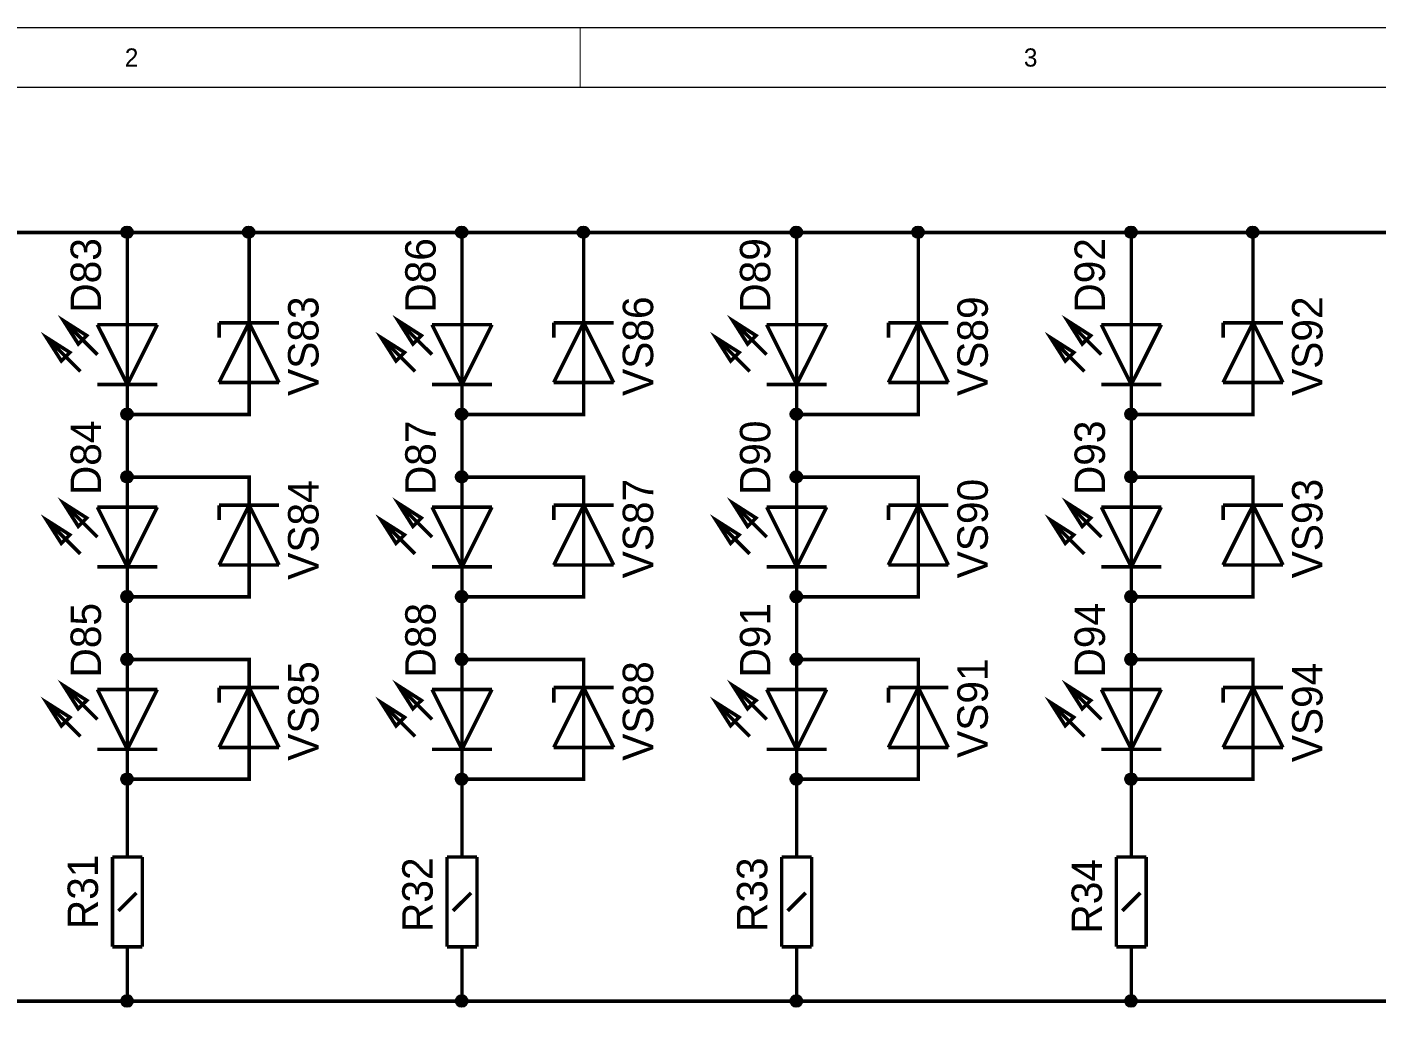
# Model space of a CAD drawing. Header units: millimetres. Extents: x 0 to 450, y 0 to 282.
# Drawn here: x 103.8 to 216.5, y 198.5 to 282 of the extents above; entities that cross this region are included whole.
import ezdxf

# ---------------------------------------------------------------- set-up
doc = ezdxf.new("R2010")
doc.units = ezdxf.units.MM
doc.layers.add('Sheet', color=255, linetype='Continuous')

msp = doc.modelspace()

# ---------------------------------------------------------------- linework, layer by layer
at = {"layer": 'Sheet'}
for points, const_width in [([(0, 282), (449.96, 282), (449.96, 0.04), (0, 0.04), (0, 282)], 0.0991), ([(150, 277), (150, 282)], 0.0991), ([(5, 277), (444.96, 277), (444.96, 5.04), (5, 5.04), (5, 277)], 0.0991), ([(28.38, 259.68), (28.38, 264.88), (38.54, 264.88), (56.32, 264.88), (66.48, 264.88), (84.26, 264.88), (94.42, 264.88), (112.2, 264.88), (122.36, 264.88), (140.14, 264.88), (150.3, 264.88), (168.08, 264.88), (178.24, 264.88), (196.02, 264.88), (206.18, 264.88), (223.96, 264.88)], 0.3), ([(112.2, 259.68), (112.2, 264.88)], 0.3), ([(122.36, 264.88), (122.36, 259.84)], 0.3), ([(140.14, 259.68), (140.14, 264.88)], 0.3), ([(150.3, 264.88), (150.3, 259.84)], 0.3), ([(168.08, 259.68), (168.08, 264.88)], 0.3), ([(178.24, 264.88), (178.24, 259.84)], 0.3), ([(196.02, 259.68), (196.02, 264.88)], 0.3), ([(206.18, 264.88), (206.18, 259.84)], 0.3), ([(112.2, 257.18), (112.2, 259.68)], 0.3), ([(122.36, 257.34), (122.36, 259.84)], 0.3), ([(140.14, 257.18), (140.14, 259.68)], 0.3), ([(150.3, 257.34), (150.3, 259.84)], 0.3), ([(168.08, 257.18), (168.08, 259.68)], 0.3), ([(178.24, 257.34), (178.24, 259.84)], 0.3), ([(196.02, 257.18), (196.02, 259.68)], 0.3), ([(206.18, 257.34), (206.18, 259.84)], 0.3), ([(109.7, 254.68), (106.87, 257.51)], 0.3), ([(108.11, 255.57), (106.87, 257.51)], 0.3), ([(108.81, 256.27), (106.87, 257.51)], 0.3), ([(109.7, 257.18), (114.7, 257.18)], 0.3), ([(109.7, 257.18), (112.2, 252.18)], 0.3), ([(114.7, 257.18), (112.2, 252.18)], 0.3), ([(112.2, 252.18), (112.2, 257.18)], 0.3), ([(124.86, 257.34), (119.86, 257.34)], 0.3), ([(119.86, 252.34), (122.36, 257.34)], 0.3), ([(119.86, 257.34), (119.86, 256.09)], 0.3), ([(122.36, 252.34), (122.36, 257.34)], 0.3), ([(122.36, 257.34), (124.86, 252.34)], 0.3), ([(137.64, 254.68), (134.81, 257.51)], 0.3), ([(136.05, 255.57), (134.81, 257.51)], 0.3), ([(136.75, 256.27), (134.81, 257.51)], 0.3), ([(137.64, 257.18), (142.64, 257.18)], 0.3), ([(137.64, 257.18), (140.14, 252.18)], 0.3), ([(142.64, 257.18), (140.14, 252.18)], 0.3), ([(140.14, 252.18), (140.14, 257.18)], 0.3), ([(152.8, 257.34), (147.8, 257.34)], 0.3), ([(147.8, 252.34), (150.3, 257.34)], 0.3), ([(147.8, 257.34), (147.8, 256.09)], 0.3), ([(150.3, 252.34), (150.3, 257.34)], 0.3), ([(150.3, 257.34), (152.8, 252.34)], 0.3), ([(165.58, 254.68), (162.75, 257.51)], 0.3), ([(163.99, 255.57), (162.75, 257.51)], 0.3), ([(164.69, 256.27), (162.75, 257.51)], 0.3), ([(165.58, 257.18), (170.58, 257.18)], 0.3), ([(165.58, 257.18), (168.08, 252.18)], 0.3), ([(170.58, 257.18), (168.08, 252.18)], 0.3), ([(168.08, 252.18), (168.08, 257.18)], 0.3), ([(180.74, 257.34), (175.74, 257.34)], 0.3), ([(175.74, 252.34), (178.24, 257.34)], 0.3), ([(175.74, 257.34), (175.74, 256.09)], 0.3), ([(178.24, 252.34), (178.24, 257.34)], 0.3), ([(178.24, 257.34), (180.74, 252.34)], 0.3), ([(193.52, 254.68), (190.69, 257.51)], 0.3), ([(191.93, 255.57), (190.69, 257.51)], 0.3), ([(192.63, 256.27), (190.69, 257.51)], 0.3), ([(193.52, 257.18), (198.52, 257.18)], 0.3), ([(193.52, 257.18), (196.02, 252.18)], 0.3), ([(198.52, 257.18), (196.02, 252.18)], 0.3), ([(196.02, 252.18), (196.02, 257.18)], 0.3), ([(208.68, 257.34), (203.68, 257.34)], 0.3), ([(203.68, 252.34), (206.18, 257.34)], 0.3), ([(203.68, 257.34), (203.68, 256.09)], 0.3), ([(206.18, 252.34), (206.18, 257.34)], 0.3), ([(206.18, 257.34), (208.68, 252.34)], 0.3), ([(108.28, 253.27), (105.45, 256.1)], 0.3), ([(107.4, 254.86), (105.45, 256.1)], 0.3), ([(106.69, 254.15), (105.45, 256.1)], 0.3), ([(136.22, 253.27), (133.39, 256.1)], 0.3), ([(135.34, 254.86), (133.39, 256.1)], 0.3), ([(134.63, 254.15), (133.39, 256.1)], 0.3), ([(164.16, 253.27), (161.33, 256.1)], 0.3), ([(163.28, 254.86), (161.33, 256.1)], 0.3), ([(162.57, 254.15), (161.33, 256.1)], 0.3), ([(192.1, 253.27), (189.27, 256.1)], 0.3), ([(191.22, 254.86), (189.27, 256.1)], 0.3), ([(190.51, 254.15), (189.27, 256.1)], 0.3), ([(124.86, 252.34), (119.86, 252.34)], 0.3), ([(122.36, 252.34), (122.36, 249.84)], 0.3), ([(152.8, 252.34), (147.8, 252.34)], 0.3), ([(150.3, 252.34), (150.3, 249.84)], 0.3), ([(180.74, 252.34), (175.74, 252.34)], 0.3), ([(178.24, 252.34), (178.24, 249.84)], 0.3), ([(208.68, 252.34), (203.68, 252.34)], 0.3), ([(206.18, 252.34), (206.18, 249.84)], 0.3), ([(109.7, 252.18), (114.7, 252.18)], 0.3), ([(112.2, 252.18), (112.2, 249.68)], 0.3), ([(137.64, 252.18), (142.64, 252.18)], 0.3), ([(140.14, 252.18), (140.14, 249.68)], 0.3), ([(165.58, 252.18), (170.58, 252.18)], 0.3), ([(168.08, 252.18), (168.08, 249.68)], 0.3), ([(193.52, 252.18), (198.52, 252.18)], 0.3), ([(196.02, 252.18), (196.02, 249.68)], 0.3), ([(122.36, 244.6), (122.36, 244.44), (112.2, 244.44), (112.2, 249.68), (122.36, 249.68), (122.36, 249.84)], 0.3), ([(150.3, 244.6), (150.3, 244.44), (140.14, 244.44), (140.14, 249.68), (150.3, 249.68), (150.3, 249.84)], 0.3), ([(178.24, 244.6), (178.24, 244.44), (168.08, 244.44), (168.08, 249.68), (178.24, 249.68), (178.24, 249.84)], 0.3), ([(206.18, 244.6), (206.18, 244.44), (196.02, 244.44), (196.02, 249.68), (206.18, 249.68), (206.18, 249.84)], 0.3), ([(112.2, 241.94), (112.2, 244.44)], 0.3), ([(122.36, 242.1), (122.36, 244.6)], 0.3), ([(140.14, 241.94), (140.14, 244.44)], 0.3), ([(150.3, 242.1), (150.3, 244.6)], 0.3), ([(168.08, 241.94), (168.08, 244.44)], 0.3), ([(178.24, 242.1), (178.24, 244.6)], 0.3), ([(196.02, 241.94), (196.02, 244.44)], 0.3), ([(206.18, 242.1), (206.18, 244.6)], 0.3), ([(109.7, 239.44), (106.87, 242.27)], 0.3), ([(108.11, 240.33), (106.87, 242.27)], 0.3), ([(108.81, 241.03), (106.87, 242.27)], 0.3), ([(137.64, 239.44), (134.81, 242.27)], 0.3), ([(136.05, 240.33), (134.81, 242.27)], 0.3), ([(136.75, 241.03), (134.81, 242.27)], 0.3), ([(165.58, 239.44), (162.75, 242.27)], 0.3), ([(163.99, 240.33), (162.75, 242.27)], 0.3), ([(164.69, 241.03), (162.75, 242.27)], 0.3), ([(193.52, 239.44), (190.69, 242.27)], 0.3), ([(191.93, 240.33), (190.69, 242.27)], 0.3), ([(192.63, 241.03), (190.69, 242.27)], 0.3), ([(109.7, 241.94), (114.7, 241.94)], 0.3), ([(109.7, 241.94), (112.2, 236.94)], 0.3), ([(114.7, 241.94), (112.2, 236.94)], 0.3), ([(112.2, 236.94), (112.2, 241.94)], 0.3), ([(124.86, 242.1), (119.86, 242.1)], 0.3), ([(119.86, 237.1), (122.36, 242.1)], 0.3), ([(119.86, 242.1), (119.86, 240.85)], 0.3), ([(122.36, 237.1), (122.36, 242.1)], 0.3), ([(122.36, 242.1), (124.86, 237.1)], 0.3), ([(137.64, 241.94), (142.64, 241.94)], 0.3), ([(137.64, 241.94), (140.14, 236.94)], 0.3), ([(142.64, 241.94), (140.14, 236.94)], 0.3), ([(140.14, 236.94), (140.14, 241.94)], 0.3), ([(152.8, 242.1), (147.8, 242.1)], 0.3), ([(147.8, 237.1), (150.3, 242.1)], 0.3), ([(147.8, 242.1), (147.8, 240.85)], 0.3), ([(150.3, 237.1), (150.3, 242.1)], 0.3), ([(150.3, 242.1), (152.8, 237.1)], 0.3), ([(165.58, 241.94), (170.58, 241.94)], 0.3), ([(165.58, 241.94), (168.08, 236.94)], 0.3), ([(170.58, 241.94), (168.08, 236.94)], 0.3), ([(168.08, 236.94), (168.08, 241.94)], 0.3), ([(180.74, 242.1), (175.74, 242.1)], 0.3), ([(175.74, 237.1), (178.24, 242.1)], 0.3), ([(175.74, 242.1), (175.74, 240.85)], 0.3), ([(178.24, 237.1), (178.24, 242.1)], 0.3), ([(178.24, 242.1), (180.74, 237.1)], 0.3), ([(193.52, 241.94), (198.52, 241.94)], 0.3), ([(193.52, 241.94), (196.02, 236.94)], 0.3), ([(198.52, 241.94), (196.02, 236.94)], 0.3), ([(196.02, 236.94), (196.02, 241.94)], 0.3), ([(208.68, 242.1), (203.68, 242.1)], 0.3), ([(203.68, 237.1), (206.18, 242.1)], 0.3), ([(203.68, 242.1), (203.68, 240.85)], 0.3), ([(206.18, 237.1), (206.18, 242.1)], 0.3), ([(206.18, 242.1), (208.68, 237.1)], 0.3), ([(108.28, 238.03), (105.45, 240.86)], 0.3), ([(107.4, 239.62), (105.45, 240.86)], 0.3), ([(106.69, 238.91), (105.45, 240.86)], 0.3), ([(136.22, 238.03), (133.39, 240.86)], 0.3), ([(135.34, 239.62), (133.39, 240.86)], 0.3), ([(134.63, 238.91), (133.39, 240.86)], 0.3), ([(164.16, 238.03), (161.33, 240.86)], 0.3), ([(163.28, 239.62), (161.33, 240.86)], 0.3), ([(162.57, 238.91), (161.33, 240.86)], 0.3), ([(192.1, 238.03), (189.27, 240.86)], 0.3), ([(191.22, 239.62), (189.27, 240.86)], 0.3), ([(190.51, 238.91), (189.27, 240.86)], 0.3), ([(109.7, 236.94), (114.7, 236.94)], 0.3), ([(112.2, 236.94), (112.2, 234.44)], 0.3), ([(124.86, 237.1), (119.86, 237.1)], 0.3), ([(122.36, 237.1), (122.36, 234.6)], 0.3), ([(137.64, 236.94), (142.64, 236.94)], 0.3), ([(140.14, 236.94), (140.14, 234.44)], 0.3), ([(152.8, 237.1), (147.8, 237.1)], 0.3), ([(150.3, 237.1), (150.3, 234.6)], 0.3), ([(165.58, 236.94), (170.58, 236.94)], 0.3), ([(168.08, 236.94), (168.08, 234.44)], 0.3), ([(180.74, 237.1), (175.74, 237.1)], 0.3), ([(178.24, 237.1), (178.24, 234.6)], 0.3), ([(193.52, 236.94), (198.52, 236.94)], 0.3), ([(196.02, 236.94), (196.02, 234.44)], 0.3), ([(208.68, 237.1), (203.68, 237.1)], 0.3), ([(206.18, 237.1), (206.18, 234.6)], 0.3), ([(122.36, 229.36), (122.36, 229.2), (112.2, 229.2), (112.2, 234.44), (122.36, 234.44), (122.36, 234.6)], 0.3), ([(150.3, 229.36), (150.3, 229.2), (140.14, 229.2), (140.14, 234.44), (150.3, 234.44), (150.3, 234.6)], 0.3), ([(178.24, 229.36), (178.24, 229.2), (168.08, 229.2), (168.08, 234.44), (178.24, 234.44), (178.24, 234.6)], 0.3), ([(206.18, 229.36), (206.18, 229.2), (196.02, 229.2), (196.02, 234.44), (206.18, 234.44), (206.18, 234.6)], 0.3), ([(112.2, 226.7), (112.2, 229.2)], 0.3), ([(122.36, 226.86), (122.36, 229.36)], 0.3), ([(140.14, 226.7), (140.14, 229.2)], 0.3), ([(150.3, 226.86), (150.3, 229.36)], 0.3), ([(168.08, 226.7), (168.08, 229.2)], 0.3), ([(178.24, 226.86), (178.24, 229.36)], 0.3), ([(196.02, 226.7), (196.02, 229.2)], 0.3), ([(206.18, 226.86), (206.18, 229.36)], 0.3), ([(109.7, 224.2), (106.87, 227.03)], 0.3), ([(108.11, 225.09), (106.87, 227.03)], 0.3), ([(108.81, 225.79), (106.87, 227.03)], 0.3), ([(109.7, 226.7), (114.7, 226.7)], 0.3), ([(109.7, 226.7), (112.2, 221.7)], 0.3), ([(114.7, 226.7), (112.2, 221.7)], 0.3), ([(112.2, 221.7), (112.2, 226.7)], 0.3), ([(124.86, 226.86), (119.86, 226.86)], 0.3), ([(119.86, 221.86), (122.36, 226.86)], 0.3), ([(119.86, 226.86), (119.86, 225.61)], 0.3), ([(122.36, 221.86), (122.36, 226.86)], 0.3), ([(122.36, 226.86), (124.86, 221.86)], 0.3), ([(137.64, 224.2), (134.81, 227.03)], 0.3), ([(136.05, 225.09), (134.81, 227.03)], 0.3), ([(136.75, 225.79), (134.81, 227.03)], 0.3), ([(137.64, 226.7), (142.64, 226.7)], 0.3), ([(137.64, 226.7), (140.14, 221.7)], 0.3), ([(142.64, 226.7), (140.14, 221.7)], 0.3), ([(140.14, 221.7), (140.14, 226.7)], 0.3), ([(152.8, 226.86), (147.8, 226.86)], 0.3), ([(147.8, 221.86), (150.3, 226.86)], 0.3), ([(147.8, 226.86), (147.8, 225.61)], 0.3), ([(150.3, 221.86), (150.3, 226.86)], 0.3), ([(150.3, 226.86), (152.8, 221.86)], 0.3), ([(165.58, 224.2), (162.75, 227.03)], 0.3), ([(163.99, 225.09), (162.75, 227.03)], 0.3), ([(164.69, 225.79), (162.75, 227.03)], 0.3), ([(165.58, 226.7), (170.58, 226.7)], 0.3), ([(165.58, 226.7), (168.08, 221.7)], 0.3), ([(170.58, 226.7), (168.08, 221.7)], 0.3), ([(168.08, 221.7), (168.08, 226.7)], 0.3), ([(180.74, 226.86), (175.74, 226.86)], 0.3), ([(175.74, 221.86), (178.24, 226.86)], 0.3), ([(175.74, 226.86), (175.74, 225.61)], 0.3), ([(178.24, 221.86), (178.24, 226.86)], 0.3), ([(178.24, 226.86), (180.74, 221.86)], 0.3), ([(193.52, 224.2), (190.69, 227.03)], 0.3), ([(191.93, 225.09), (190.69, 227.03)], 0.3), ([(192.63, 225.79), (190.69, 227.03)], 0.3), ([(193.52, 226.7), (198.52, 226.7)], 0.3), ([(193.52, 226.7), (196.02, 221.7)], 0.3), ([(198.52, 226.7), (196.02, 221.7)], 0.3), ([(196.02, 221.7), (196.02, 226.7)], 0.3), ([(208.68, 226.86), (203.68, 226.86)], 0.3), ([(203.68, 221.86), (206.18, 226.86)], 0.3), ([(203.68, 226.86), (203.68, 225.61)], 0.3), ([(206.18, 221.86), (206.18, 226.86)], 0.3), ([(206.18, 226.86), (208.68, 221.86)], 0.3), ([(108.28, 222.79), (105.45, 225.62)], 0.3), ([(107.4, 224.38), (105.45, 225.62)], 0.3), ([(106.69, 223.67), (105.45, 225.62)], 0.3), ([(136.22, 222.79), (133.39, 225.62)], 0.3), ([(135.34, 224.38), (133.39, 225.62)], 0.3), ([(134.63, 223.67), (133.39, 225.62)], 0.3), ([(164.16, 222.79), (161.33, 225.62)], 0.3), ([(163.28, 224.38), (161.33, 225.62)], 0.3), ([(162.57, 223.67), (161.33, 225.62)], 0.3), ([(192.1, 222.79), (189.27, 225.62)], 0.3), ([(191.22, 224.38), (189.27, 225.62)], 0.3), ([(190.51, 223.67), (189.27, 225.62)], 0.3), ([(109.7, 221.7), (114.7, 221.7)], 0.3), ([(112.2, 221.7), (112.2, 219.2)], 0.3), ([(124.86, 221.86), (119.86, 221.86)], 0.3), ([(122.36, 221.86), (122.36, 219.36)], 0.3), ([(137.64, 221.7), (142.64, 221.7)], 0.3), ([(140.14, 221.7), (140.14, 219.2)], 0.3), ([(152.8, 221.86), (147.8, 221.86)], 0.3), ([(150.3, 221.86), (150.3, 219.36)], 0.3), ([(165.58, 221.7), (170.58, 221.7)], 0.3), ([(168.08, 221.7), (168.08, 219.2)], 0.3), ([(180.74, 221.86), (175.74, 221.86)], 0.3), ([(178.24, 221.86), (178.24, 219.36)], 0.3), ([(193.52, 221.7), (198.52, 221.7)], 0.3), ([(196.02, 221.7), (196.02, 219.2)], 0.3), ([(208.68, 221.86), (203.68, 221.86)], 0.3), ([(206.18, 221.86), (206.18, 219.36)], 0.3), ([(122.36, 219.36), (122.36, 219.2), (112.2, 219.2), (112.2, 213.96)], 0.3), ([(150.3, 219.36), (150.3, 219.2), (140.14, 219.2), (140.14, 213.96)], 0.3), ([(178.24, 219.36), (178.24, 219.2), (168.08, 219.2), (168.08, 213.96)], 0.3), ([(206.18, 219.36), (206.18, 219.2), (196.02, 219.2), (196.02, 213.96)], 0.3), ([(112.2, 212.71), (112.2, 213.96)], 0.3), ([(140.14, 212.71), (140.14, 213.96)], 0.3), ([(168.08, 212.71), (168.08, 213.96)], 0.3), ([(196.02, 212.71), (196.02, 213.96)], 0.3), ([(110.95, 205.21), (110.95, 212.71)], 0.3), ([(110.95, 212.71), (113.45, 212.71)], 0.3), ([(113.45, 212.71), (113.45, 205.21)], 0.3), ([(138.89, 205.21), (138.89, 212.71)], 0.3), ([(138.89, 212.71), (141.39, 212.71)], 0.3), ([(141.39, 212.71), (141.39, 205.21)], 0.3), ([(166.83, 205.21), (166.83, 212.71)], 0.3), ([(166.83, 212.71), (169.33, 212.71)], 0.3), ([(169.33, 212.71), (169.33, 205.21)], 0.3), ([(194.77, 205.21), (194.77, 212.71)], 0.3), ([(194.77, 212.71), (197.27, 212.71)], 0.3), ([(197.27, 212.71), (197.27, 205.21)], 0.3), ([(111.45, 208.21), (112.95, 209.71)], 0.3), ([(139.39, 208.21), (140.89, 209.71)], 0.3), ([(167.33, 208.21), (168.83, 209.71)], 0.3), ([(195.27, 208.21), (196.77, 209.71)], 0.3), ([(113.45, 205.21), (110.95, 205.21)], 0.3), ([(112.2, 205.21), (112.2, 203.96)], 0.3), ([(141.39, 205.21), (138.89, 205.21)], 0.3), ([(140.14, 205.21), (140.14, 203.96)], 0.3), ([(169.33, 205.21), (166.83, 205.21)], 0.3), ([(168.08, 205.21), (168.08, 203.96)], 0.3), ([(197.27, 205.21), (194.77, 205.21)], 0.3), ([(196.02, 205.21), (196.02, 203.96)], 0.3), ([(84.26, 203.96), (84.26, 200.66), (112.2, 200.66), (112.2, 203.96)], 0.3), ([(140.14, 203.96), (140.14, 200.66), (168.08, 200.66)], 0.3), ([(168.08, 203.96), (168.08, 200.66), (196.02, 200.66)], 0.3), ([(196.02, 203.96), (196.02, 200.66), (223.96, 200.66)], 0.3), ([(112.2, 200.66), (140.14, 200.66)], 0.3)]:
    msp.add_lwpolyline(points, dxfattribs=dict(at, const_width=const_width))
at = {"layer": 'Sheet', "const_width": 0.508}
for points in [[(111.94, 264.88, 1), (112.45, 264.88, 1)], [(122.1, 264.88, 1), (122.61, 264.88, 1)], [(139.88, 264.88, 1), (140.39, 264.88, 1)], [(150.04, 264.88, 1), (150.55, 264.88, 1)], [(167.82, 264.88, 1), (168.33, 264.88, 1)], [(177.98, 264.88, 1), (178.49, 264.88, 1)], [(195.76, 264.88, 1), (196.27, 264.88, 1)], [(205.92, 264.88, 1), (206.43, 264.88, 1)], [(111.94, 249.68, 1), (112.45, 249.68, 1)], [(139.88, 249.68, 1), (140.39, 249.68, 1)], [(167.82, 249.68, 1), (168.33, 249.68, 1)], [(195.76, 249.68, 1), (196.27, 249.68, 1)], [(111.94, 244.44, 1), (112.45, 244.44, 1)], [(139.88, 244.44, 1), (140.39, 244.44, 1)], [(167.82, 244.44, 1), (168.33, 244.44, 1)], [(195.76, 244.44, 1), (196.27, 244.44, 1)], [(111.94, 234.44, 1), (112.45, 234.44, 1)], [(139.88, 234.44, 1), (140.39, 234.44, 1)], [(167.82, 234.44, 1), (168.33, 234.44, 1)], [(195.76, 234.44, 1), (196.27, 234.44, 1)], [(111.94, 229.2, 1), (112.45, 229.2, 1)], [(139.88, 229.2, 1), (140.39, 229.2, 1)], [(167.82, 229.2, 1), (168.33, 229.2, 1)], [(195.76, 229.2, 1), (196.27, 229.2, 1)], [(111.94, 219.2, 1), (112.45, 219.2, 1)], [(139.88, 219.2, 1), (140.39, 219.2, 1)], [(167.82, 219.2, 1), (168.33, 219.2, 1)], [(195.76, 219.2, 1), (196.27, 219.2, 1)], [(111.94, 200.66, 1), (112.45, 200.66, 1)], [(139.88, 200.66, 1), (140.39, 200.66, 1)], [(167.82, 200.66, 1), (168.33, 200.66, 1)], [(195.76, 200.66, 1), (196.27, 200.66, 1)]]:
    msp.add_lwpolyline(points, format="xyb", close=True, dxfattribs=at)
at = {"layer": 'Sheet', "const_width": 0.3}
for points in [[(108.81, 256.27), (108.1, 255.57), (106.87, 257.51), (108.81, 256.27)], [(106.87, 257.51), (108.1, 255.57), (108.81, 256.27), (106.87, 257.51)], [(136.75, 256.27), (136.04, 255.57), (134.81, 257.51), (136.75, 256.27)], [(134.81, 257.51), (136.04, 255.57), (136.75, 256.27), (134.81, 257.51)], [(164.69, 256.27), (163.98, 255.57), (162.75, 257.51), (164.69, 256.27)], [(162.75, 257.51), (163.98, 255.57), (164.69, 256.27), (162.75, 257.51)], [(192.63, 256.27), (191.92, 255.57), (190.69, 257.51), (192.63, 256.27)], [(190.69, 257.51), (191.92, 255.57), (192.63, 256.27), (190.69, 257.51)], [(107.4, 254.86), (106.69, 254.15), (105.45, 256.1), (107.4, 254.86)], [(105.45, 256.1), (106.69, 254.15), (107.4, 254.86), (105.45, 256.1)], [(135.34, 254.86), (134.63, 254.15), (133.39, 256.1), (135.34, 254.86)], [(133.39, 256.1), (134.63, 254.15), (135.34, 254.86), (133.39, 256.1)], [(163.28, 254.86), (162.57, 254.15), (161.33, 256.1), (163.28, 254.86)], [(161.33, 256.1), (162.57, 254.15), (163.28, 254.86), (161.33, 256.1)], [(191.22, 254.86), (190.51, 254.15), (189.27, 256.1), (191.22, 254.86)], [(189.27, 256.1), (190.51, 254.15), (191.22, 254.86), (189.27, 256.1)], [(108.81, 241.03), (108.1, 240.33), (106.87, 242.27), (108.81, 241.03)], [(106.87, 242.27), (108.1, 240.33), (108.81, 241.03), (106.87, 242.27)], [(136.75, 241.03), (136.04, 240.33), (134.81, 242.27), (136.75, 241.03)], [(134.81, 242.27), (136.04, 240.33), (136.75, 241.03), (134.81, 242.27)], [(164.69, 241.03), (163.98, 240.33), (162.75, 242.27), (164.69, 241.03)], [(162.75, 242.27), (163.98, 240.33), (164.69, 241.03), (162.75, 242.27)], [(192.63, 241.03), (191.92, 240.33), (190.69, 242.27), (192.63, 241.03)], [(190.69, 242.27), (191.92, 240.33), (192.63, 241.03), (190.69, 242.27)], [(107.4, 239.62), (106.69, 238.91), (105.45, 240.86), (107.4, 239.62)], [(105.45, 240.86), (106.69, 238.91), (107.4, 239.62), (105.45, 240.86)], [(135.34, 239.62), (134.63, 238.91), (133.39, 240.86), (135.34, 239.62)], [(133.39, 240.86), (134.63, 238.91), (135.34, 239.62), (133.39, 240.86)], [(163.28, 239.62), (162.57, 238.91), (161.33, 240.86), (163.28, 239.62)], [(161.33, 240.86), (162.57, 238.91), (163.28, 239.62), (161.33, 240.86)], [(191.22, 239.62), (190.51, 238.91), (189.27, 240.86), (191.22, 239.62)], [(189.27, 240.86), (190.51, 238.91), (191.22, 239.62), (189.27, 240.86)], [(108.81, 225.79), (108.1, 225.09), (106.87, 227.03), (108.81, 225.79)], [(106.87, 227.03), (108.1, 225.09), (108.81, 225.79), (106.87, 227.03)], [(136.75, 225.79), (136.04, 225.09), (134.81, 227.03), (136.75, 225.79)], [(134.81, 227.03), (136.04, 225.09), (136.75, 225.79), (134.81, 227.03)], [(164.69, 225.79), (163.98, 225.09), (162.75, 227.03), (164.69, 225.79)], [(162.75, 227.03), (163.98, 225.09), (164.69, 225.79), (162.75, 227.03)], [(192.63, 225.79), (191.92, 225.09), (190.69, 227.03), (192.63, 225.79)], [(190.69, 227.03), (191.92, 225.09), (192.63, 225.79), (190.69, 227.03)], [(107.4, 224.38), (106.69, 223.67), (105.45, 225.62), (107.4, 224.38)], [(105.45, 225.62), (106.69, 223.67), (107.4, 224.38), (105.45, 225.62)], [(135.34, 224.38), (134.63, 223.67), (133.39, 225.62), (135.34, 224.38)], [(133.39, 225.62), (134.63, 223.67), (135.34, 224.38), (133.39, 225.62)], [(163.28, 224.38), (162.57, 223.67), (161.33, 225.62), (163.28, 224.38)], [(161.33, 225.62), (162.57, 223.67), (163.28, 224.38), (161.33, 225.62)], [(191.22, 224.38), (190.51, 223.67), (189.27, 225.62), (191.22, 224.38)], [(189.27, 225.62), (190.51, 223.67), (191.22, 224.38), (189.27, 225.62)]]:
    msp.add_lwpolyline(points, close=True, dxfattribs=at)
at = {"layer": 'Sheet'}
for centre, major_axis, ratio in [((112.18, 264.9), (0.487, 0), 0.999927), ((112.18, 264.9), (0.487, 0), 0.999927), ((112.18, 264.9), (0.487, 0), 0.999927), ((112.18, 264.9), (0.487, 0), 0.999927), ((122.33, 264.9), (0.487, 0), 0.999937), ((122.33, 264.9), (0.487, 0), 0.999937), ((122.33, 264.9), (0.487, 0), 0.999937), ((122.33, 264.9), (0.487, 0), 0.999937), ((140.11, 264.9), (0.487, 0), 0.999937), ((140.11, 264.9), (0.487, 0), 0.999937), ((140.11, 264.9), (0.487, 0), 0.999937), ((140.11, 264.9), (0.487, 0), 0.999937), ((150.27, 264.9), (0.487, 0), 0.999937), ((150.27, 264.9), (0.487, 0), 0.999937), ((150.27, 264.9), (0.487, 0), 0.999937), ((150.27, 264.9), (0.487, 0), 0.999937), ((168.05, 264.9), (0.487, 0), 0.999937), ((168.05, 264.9), (0.487, 0), 0.999937), ((168.05, 264.9), (0.487, 0), 0.999937), ((168.05, 264.9), (0.487, 0), 0.999937), ((178.22, 264.9), (0.487, 0), 0.999948), ((178.22, 264.9), (0.487, 0), 0.999948), ((178.22, 264.9), (0.487, 0), 0.999948), ((178.22, 264.9), (0.487, 0), 0.999948), ((196, 264.9), (0.487, 0), 0.999927), ((196, 264.9), (0.487, 0), 0.999927), ((196, 264.9), (0.487, 0), 0.999927), ((196, 264.9), (0.487, 0), 0.999927), ((206.15, 264.9), (0.487, 0), 0.999927), ((206.15, 264.9), (0.487, 0), 0.999927), ((206.15, 264.9), (0.487, 0), 0.999927), ((206.15, 264.9), (0.487, 0), 0.999927), ((112.18, 249.7), (0.487, 0), 0.999927), ((112.18, 249.7), (0.487, 0), 0.999927), ((112.18, 249.7), (0.487, 0), 0.999927), ((112.18, 249.7), (0.487, 0), 0.999927), ((112.18, 249.7), (0.487, 0), 0.999927), ((140.11, 249.7), (0.487, 0), 0.999937), ((140.11, 249.7), (0.487, 0), 0.999937), ((140.11, 249.7), (0.487, 0), 0.999937), ((140.11, 249.7), (0.487, 0), 0.999937), ((140.11, 249.7), (0.487, 0), 0.999937), ((168.05, 249.7), (0.487, 0), 0.999937), ((168.05, 249.7), (0.487, 0), 0.999937), ((168.05, 249.7), (0.487, 0), 0.999937), ((168.05, 249.7), (0.487, 0), 0.999937), ((168.05, 249.7), (0.487, 0), 0.999937), ((196, 249.7), (0.487, 0), 0.999927), ((196, 249.7), (0.487, 0), 0.999927), ((196, 249.7), (0.487, 0), 0.999927), ((196, 249.7), (0.487, 0), 0.999927), ((196, 249.7), (0.487, 0), 0.999927), ((112.18, 244.46), (0.487, 0), 0.999927), ((112.18, 244.46), (0.487, 0), 0.999927), ((112.18, 244.46), (0.487, 0), 0.999927), ((112.18, 244.46), (0.487, 0), 0.999927), ((112.18, 244.46), (0.487, 0), 0.999927), ((140.11, 244.46), (0.487, 0), 0.999937), ((140.11, 244.46), (0.487, 0), 0.999937), ((140.11, 244.46), (0.487, 0), 0.999937), ((140.11, 244.46), (0.487, 0), 0.999937), ((140.11, 244.46), (0.487, 0), 0.999937), ((168.05, 244.46), (0.487, 0), 0.999937), ((168.05, 244.46), (0.487, 0), 0.999937), ((168.05, 244.46), (0.487, 0), 0.999937), ((168.05, 244.46), (0.487, 0), 0.999937), ((168.05, 244.46), (0.487, 0), 0.999937), ((196, 244.46), (0.487, 0), 0.999927), ((196, 244.46), (0.487, 0), 0.999927), ((196, 244.46), (0.487, 0), 0.999927), ((196, 244.46), (0.487, 0), 0.999927), ((196, 244.46), (0.487, 0), 0.999927), ((112.18, 234.46), (0.487, 0), 0.999927), ((112.18, 234.46), (0.487, 0), 0.999927), ((112.18, 234.46), (0.487, 0), 0.999927), ((112.18, 234.46), (0.487, 0), 0.999927), ((112.18, 234.46), (0.487, 0), 0.999927), ((140.11, 234.46), (0.487, 0), 0.999937), ((140.11, 234.46), (0.487, 0), 0.999937), ((140.11, 234.46), (0.487, 0), 0.999937), ((140.11, 234.46), (0.487, 0), 0.999937), ((140.11, 234.46), (0.487, 0), 0.999937), ((168.05, 234.46), (0.487, 0), 0.999937), ((168.05, 234.46), (0.487, 0), 0.999937), ((168.05, 234.46), (0.487, 0), 0.999937), ((168.05, 234.46), (0.487, 0), 0.999937), ((168.05, 234.46), (0.487, 0), 0.999937), ((196, 234.46), (0.487, 0), 0.999927), ((196, 234.46), (0.487, 0), 0.999927), ((196, 234.46), (0.487, 0), 0.999927), ((196, 234.46), (0.487, 0), 0.999927), ((196, 234.46), (0.487, 0), 0.999927), ((112.18, 229.22), (0, 0.488), 0.997356), ((112.18, 229.22), (0, 0.488), 0.997356), ((112.18, 229.22), (0, 0.488), 0.997356), ((112.18, 229.22), (0, 0.488), 0.997356), ((112.18, 229.22), (0, 0.488), 0.997356), ((140.11, 229.22), (0, 0.488), 0.997346), ((140.11, 229.22), (0, 0.488), 0.997346), ((140.11, 229.22), (0, 0.488), 0.997346), ((140.11, 229.22), (0, 0.488), 0.997346), ((140.11, 229.22), (0, 0.488), 0.997346), ((168.05, 229.22), (0, 0.488), 0.997346), ((168.05, 229.22), (0, 0.488), 0.997346), ((168.05, 229.22), (0, 0.488), 0.997346), ((168.05, 229.22), (0, 0.488), 0.997346), ((168.05, 229.22), (0, 0.488), 0.997346), ((196, 229.22), (0, 0.488), 0.997356), ((196, 229.22), (0, 0.488), 0.997356), ((196, 229.22), (0, 0.488), 0.997356), ((196, 229.22), (0, 0.488), 0.997356), ((196, 229.22), (0, 0.488), 0.997356), ((112.18, 219.22), (0.487, 0), 0.999927), ((112.18, 219.22), (0.487, 0), 0.999927), ((112.18, 219.22), (0.487, 0), 0.999927), ((112.18, 219.22), (0.487, 0), 0.999927), ((112.18, 219.22), (0.487, 0), 0.999927), ((140.11, 219.22), (0.487, 0), 0.999937), ((140.11, 219.22), (0.487, 0), 0.999937), ((140.11, 219.22), (0.487, 0), 0.999937), ((140.11, 219.22), (0.487, 0), 0.999937), ((140.11, 219.22), (0.487, 0), 0.999937), ((168.05, 219.22), (0.487, 0), 0.999937), ((168.05, 219.22), (0.487, 0), 0.999937), ((168.05, 219.22), (0.487, 0), 0.999937), ((168.05, 219.22), (0.487, 0), 0.999937), ((168.05, 219.22), (0.487, 0), 0.999937), ((196, 219.22), (0.487, 0), 0.999927), ((196, 219.22), (0.487, 0), 0.999927), ((196, 219.22), (0.487, 0), 0.999927), ((196, 219.22), (0.487, 0), 0.999927), ((196, 219.22), (0.487, 0), 0.999927), ((112.18, 200.68), (0.487, 0), 0.999927), ((112.18, 200.68), (0.487, 0), 0.999927), ((112.18, 200.68), (0.487, 0), 0.999927), ((112.18, 200.68), (0.487, 0), 0.999927), ((140.11, 200.68), (0.487, 0), 0.999937), ((140.11, 200.68), (0.487, 0), 0.999937), ((140.11, 200.68), (0.487, 0), 0.999937), ((140.11, 200.68), (0.487, 0), 0.999937), ((168.05, 200.68), (0.487, 0), 0.999937), ((168.05, 200.68), (0.487, 0), 0.999937), ((168.05, 200.68), (0.487, 0), 0.999937), ((168.05, 200.68), (0.487, 0), 0.999937), ((196, 200.68), (0.487, 0), 0.999927), ((196, 200.68), (0.487, 0), 0.999927), ((196, 200.68), (0.487, 0), 0.999927), ((196, 200.68), (0.487, 0), 0.999927)]:
    msp.add_ellipse(centre, major_axis=major_axis, ratio=ratio, dxfattribs=at)

# ---------------------------------------------------------------- texts
for s, p in [('2', (111.99, 278.74)), ('3', (187.05, 278.74))]:
    msp.add_text(s, height=1.52, dxfattribs=at).set_placement(p)
for s, p in [('D83', (110, 258.18)), ('D86', (137.94, 258.18)), ('D89', (165.88, 258.18)), ('D92', (193.82, 258.18)), ('VS83', (128.16, 251.23)), ('VS86', (156.1, 251.23)), ('VS89', (184.04, 251.23)), ('VS92', (211.98, 251.23)), ('D84', (110, 242.94)), ('D87', (137.94, 242.94)), ('D90', (165.88, 242.94)), ('D93', (193.82, 242.94)), ('VS84', (128.16, 235.87)), ('VS87', (156.1, 235.99)), ('VS90', (184.04, 235.99)), ('VS93', (211.98, 235.99)), ('D85', (110, 227.7)), ('D88', (137.94, 227.7)), ('D91', (165.88, 227.7)), ('D94', (193.82, 227.7)), ('VS85', (128.16, 220.75)), ('VS88', (156.1, 220.75)), ('VS91', (184.04, 220.99)), ('VS94', (211.98, 220.63)), ('R31', (109.75, 206.68)), ('R32', (137.69, 206.44)), ('R33', (165.63, 206.44)), ('R34', (193.57, 206.31))]:
    msp.add_text(s, height=2.54, rotation=90, dxfattribs=at).set_placement(p)

doc.saveas('drawing.dxf')
